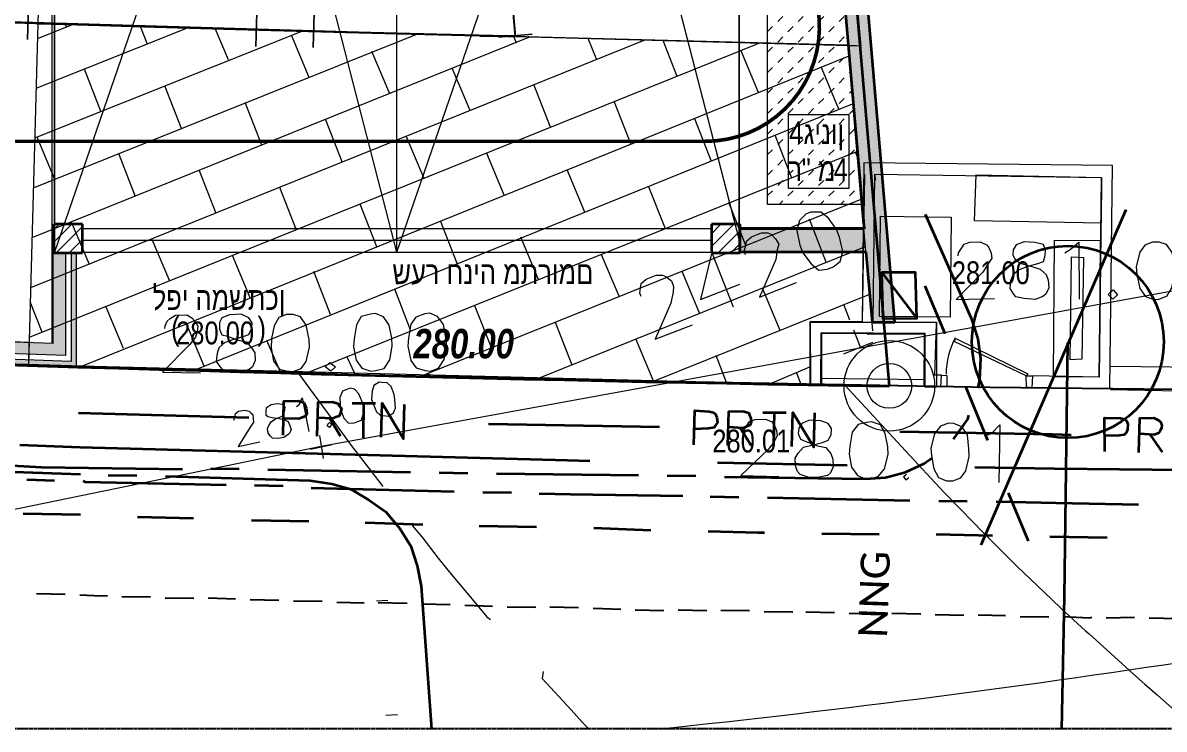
# Model space of a CAD drawing. Header units: centimetres. Extents: x 14435 to 32127, y -4289 to 2500.
# Drawn here: x 27175 to 28175, y -2230 to -1611 of the extents above; entities that cross this region are included whole.
import ezdxf
from ezdxf.lldxf.tags import DXFTag

# ---------------------------------------------------------------- set-up
doc = ezdxf.new("R2010")
doc.units = ezdxf.units.CM
for name, pattern in [('Dash', [0.635, 0.3175, -0.3175]), ('Dash 1_5mm', [0.3, 0.15, -0.15]), ('Dash Tiny', [0.12, 0.06, -0.06]), ('Hidden', [0.714375, 0.47625, -0.238125])]:
    doc.linetypes.add(name, pattern=pattern)
for name, color, linetype, lineweight in [('A-DETL', 7, 'Continuous', 5), ('A-FLOR', 7, 'Continuous', 13), ('A-FLOR-HRAL', 7, 'Continuous', 5), ('A-FLOR-PATT', 7, 'Continuous', 13), ('A-GLAZ-CWMG', 7, 'Continuous', 5), ('A-WALL', 7, 'Continuous', 13), ('A-WALL-PATT', 7, 'Continuous', 35), ('G-ANNO-DIMS', 7, 'Continuous', 5), ('G-ANNO-TEXT', 7, 'Continuous', 5), ('PDF_0', 7, 'Continuous', 5), ('S-COLS', 7, 'Continuous', 13), ('S-STRS', 7, 'Continuous', 13)]:
    doc.layers.add(name, color=color, linetype=linetype, lineweight=lineweight)
doc.layers.add('cold water', color=150, linetype='Continuous')
for name, color, linetype, lineweight, true_color in [('PDF_0-BOUNDARY-BUILDING', 240, 'Continuous', 5, 0xff003f), ('PDF_0-Buildline', 4, 'Continuous', 5, 0x00ffff), ('PDF_0-GDR', 3, 'Continuous', 5, 0x00ff00), ('PDF_0-Piler', 8, 'Continuous', 5, 0x808080), ('PDF_02_Interior', 3, 'Continuous', 5, 0x00ff00), ('PDF__THUM_SHIVUK', 30, 'Continuous', 5, 0xff7f00), ('PDF_bez', 4, 'Continuous', 5, 0x00ffff), ('PDF_BEZR', 4, 'Continuous', 5, 0x00ffff), ('PDF_C1610_0', 251, 'Continuous', 5, 0x656565), ('PDF_C1660_0_1', 3, 'Continuous', 5, 0x00ff00), ('PDF_CELLCOM_SIVIM_PIPE', 214, 'Continuous', 5, 0xa500a5), ('PDF_HW-CONT-100', 14, 'Continuous', 5, 0xa50000), ('PDF_HW-CONT-20', 14, 'Continuous', 5, 0xa50000), ('PDF_HW-CURB-BRDR', 110, 'Continuous', 5, 0x00ff7f), ('PDF_HW-WALK-250', 8, 'Continuous', 5, 0x808080), ('PDF_L-00-ktse migrash', 1, 'Continuous', 5, 0xff0000), ('PDF_M1502', 251, 'Continuous', 5, 0x656565), ('PDF_M1509', 251, 'Continuous', 5, 0x656565), ('PDF_PARTNER_L', 20, 'Continuous', 5, 0xff3f00), ('PDF_Road Elevations', 1, 'Continuous', 5, 0xff0000), ('PDF_Text', 20, 'Continuous', 5, 0xff3f00), ('PDF_TLKL', 100, 'Continuous', 5, 0x00ff3f), ('PDF_UT-W', 5, 'Continuous', 5, 0x0000ff), ('מפת מדידה_dwg', 8, 'Continuous', 5, 0x767676)]:
    doc.layers.add(name, color=color, linetype=linetype, lineweight=lineweight, true_color=true_color)
doc.styles.add('Arial_10', font='arial.ttf', dxfattribs={"width": 0.8, "height": 20})
doc.styles.add('Arial_B_I', font='arialbi.ttf', dxfattribs={"width": 0.8, "height": 25.793651})
doc.styles.add('Calibri_2', font='calibri.ttf', dxfattribs={"height": 25.396347})
tags = doc.linetypes.add('WATER', pattern='A,7.5,-1.155096,["Water",Standard,S=1.5,R=0,X=0,Y=-0.35773],-8.414339,7.5', length=24.569435).pattern_tags.tags
tags[6] = DXFTag(74, 10)

# ---------------------------------------------------------------- blocks, each defined once
blk = doc.blocks.new('עמוד מרובע - 25_25-1109778-קרקע פיתוח')
at = {"layer": 'S-COLS', "lineweight": 5, "true_color": 0x008040}
h = blk.add_hatch(dxfattribs=at)
h.set_pattern_fill('FP_42', color=116, style=0, pattern_type=2)
h.set_pattern_definition([(45, (-729.764, 3336.401), (-5.613014, 5.613014), [])])
h.paths.add_polyline_path([(-12, -12.5), (12.5, -12.5), (12.5, 12.5), (-12.5, 12.5), (-12.5, -12.5)], flags=0)
at = {"layer": 'S-COLS', "lineweight": 35}
for p, q in [((12.5, 12.5), (-12.5, 12.5)), ((-12.5, 12.5), (-12.5, -12.5)), ((12.5, -12.5), (12.5, 12.5)), ((-12.5, -12.5), (12.5, -12.5))]:
    blk.add_line(p, q, dxfattribs=at)
blk = doc.blocks.new('Rectangular Mullion - פרופיל מרובע 10_5-1081698-קרקע פיתוח')
at = {"layer": 'A-GLAZ-CWMG', "lineweight": 13}
for p, q in [((1293.6, -3328), (742.3, -3328)), ((742.3, -3338), (1293.6, -3338))]:
    blk.add_line(p, q, dxfattribs=at)
blk = doc.blocks.new('Top Rail Type - Top Rail_Internal_-1014483-קרקע פיתוח')
at = {"layer": 'A-FLOR-HRAL'}
for p, q in [((727.3, -3348.9), (727.3, -3438.8)), ((732.3, -3348.9), (732.3, -3444)), ((612.2, -3440), (612.4, -3435)), ((732.3, -3444), (612.2, -3440)), ((727.3, -3438.8), (612.4, -3435))]:
    blk.add_line(p, q, dxfattribs=at)
blk = doc.blocks.new('עמוד מרובע - 25_25-V168-קרקע פיתוח')
at = {"layer": 'S-COLS', "lineweight": 5, "true_color": 0x008040}
h = blk.add_hatch(dxfattribs=at)
h.set_pattern_fill('FP_47', color=116, style=0, pattern_type=2)
h.set_pattern_definition([(45, (-1306.057, 3336.401), (-5.613014, 5.613014), [])])
h.paths.add_polyline_path([(11.7, -12.5), (12.5, -12.5), (12.5, 12.5), (-12.5, 12.5), (-12.5, -12.5)], flags=0)
at = {"layer": 'S-COLS', "lineweight": 35}
for p, q in [((12.5, 12.5), (-12.5, 12.5)), ((-12.5, 12.5), (-12.5, -12.5)), ((12.5, -12.5), (12.5, 12.5)), ((-12.5, -12.5), (12.5, -12.5))]:
    blk.add_line(p, q, dxfattribs=at)
blk = doc.blocks.new('מפת מדידה_dwg-896485-קרקע פיתוח')
at = {"layer": 'PDF_0', "color": 253, "lineweight": 13, "true_color": 0xaaaaaa}
blk.add_line((32288.8, 22893.8), (32290.9, 22899.1), dxfattribs=at)
at = {"layer": 'PDF_0', "color": 253, "lineweight": 13, "true_color": 0xaaaaaa, "flags": 128}
blk.add_lwpolyline([(32518.4, 22811.3), (32584, 22973.2)], close=True, dxfattribs=at)
at = {"layer": 'PDF_0-BOUNDARY-BUILDING', "color": 231, "true_color": 0xffaabf, "flags": 128}
for points in [[(31762.9, 23455.7), (31751.3, 23428.2)], [(31947, 23377.4), (31935.4, 23349.9)], [(31993.6, 23358.3), (31981.9, 23330.8)], [(32136.4, 23280), (32165, 23271.6)]]:
    blk.add_lwpolyline(points, close=True, dxfattribs=at)
at = {"layer": 'PDF_0-Buildline', "color": 131, "lineweight": 13, "true_color": 0xaaffff, "flags": 128}
blk.add_lwpolyline([(31974.5, 23936.1), (32580.9, 23680), (32429.5, 23157.3), (31765, 23437.7)], close=True, dxfattribs=at)
at = {"layer": 'PDF_0-GDR', "color": 81, "lineweight": 13, "true_color": 0xaaffaa, "flags": 128}
for points in [[(32374.5, 23011.3), (32997.8, 25122.3), (32147, 25373.1), (31040.2, 25882), (30300.5, 23866.2)], [(33944.9, 24842), (33016.8, 25115.9), (32408.4, 23055.7)], [(30458.2, 23689.5), (30744.9, 23559.4), (31228.5, 23343.5), (31648.6, 23162.6), (31656, 23180.6), (31237, 23362.6), (30753.4, 23577.4), (30466.7, 23707.5)], [(32531.1, 22816.6), (32727.9, 22737.2), (32882.4, 22674.8), (32957.6, 22648.3), (33032.7, 22625), (33075, 22614.6)], [(32523.7, 22797.5), (32621.1, 22757.3), (32720.5, 22718.1), (32875, 22656.8), (32951.2, 22629.3), (33027.4, 22604.9), (33067.4, 22595.2)]]:
    blk.add_lwpolyline(points, dxfattribs=at)
at = {"layer": 'PDF_0-Piler', "color": 254, "lineweight": 13, "true_color": 0xd4d4d4}
for p, q in [((32290.9, 22899.1), (32374.5, 22865.2)), ((32288.8, 22893.8), (32372.4, 22859.9))]:
    blk.add_line(p, q, dxfattribs=at)
at = {"layer": 'PDF_0-Piler', "color": 254, "lineweight": 13, "true_color": 0xd4d4d4, "flags": 128}
for points in [[(32466.6, 22978.4), (32482.4, 23015.5), (32584, 22973.2), (32569.2, 22936.1)], [(32448.6, 22989), (32415.8, 22907.6), (32358.6, 22930.8), (32391.4, 23012.3)], [(32525.8, 22937.2), (32562.9, 22922.4), (32518.4, 22811.3), (32481.4, 22826.1)], [(32543.8, 22913.9), (32510, 22831.4), (32500.4, 22834.5), (32534.3, 22918.1)], [(32411.5, 22886.4), (32413.7, 22888.5), (32461.3, 22836.7), (32459.2, 22835.6)], [(32390.4, 22863.1), (32394.6, 22861), (32391.4, 22852.5), (32386.2, 22853.6)], [(32459.2, 22835.6), (32464.5, 22833.5), (32460.2, 22824), (32456, 22826.1)]]:
    blk.add_lwpolyline(points, close=True, dxfattribs=at)
at = {"layer": 'PDF_0-Piler', "color": 254, "lineweight": 13, "true_color": 0xd4d4d4}
blk.add_arc((32459.7, 22836.1), 70.4, 130.935, 157.9064, dxfattribs=at)
at = {"layer": 'PDF_02_Interior', "color": 81, "lineweight": 13, "true_color": 0xaaffaa}
for p, q in [((32391.4, 23051.5), (32342.8, 22931.9)), ((32280.3, 22897), (32300.4, 22948.8))]:
    blk.add_line(p, q, dxfattribs=at)
at = {"layer": 'PDF_02_Interior', "color": 81, "lineweight": 13, "true_color": 0xaaffaa, "flags": 128}
blk.add_lwpolyline([(32460.2, 22824), (32523.7, 22798.6), (32596.7, 22979.5), (32394.6, 23061), (32342.8, 22931.9), (32300.4, 22948.8), (32280.3, 22897), (32288.8, 22893.8), (32305.7, 22936.1), (32348.1, 22919.2), (32389.3, 22902.3), (32372.4, 22859.9), (32386.2, 22853.6), (32390.4, 22863.1), (32385.1, 22865.2), (32398.9, 22898), (32403.1, 22907.6), (32351.2, 22927.7), (32399.9, 23048.3), (32584, 22973.2), (32518.4, 22811.3), (32464.5, 22833.5)], close=True, dxfattribs=at)
for points in [[(32398.9, 23043), (32399.9, 23048.3), (32584, 22973.2), (32518.4, 22811.3)], [(32348.1, 22919.2), (32305.7, 22936.1), (32288.8, 22893.8), (32280.3, 22897), (32288.8, 22893.8)], [(32386.2, 22853.6), (32390.4, 22863.1), (32385.1, 22865.2), (32398.9, 22898), (32403.1, 22907.6), (32351.2, 22927.7)], [(32342.8, 22920.2), (32389.3, 22902.3), (32372.4, 22859.9), (32386.2, 22853.6), (32372.4, 22859.9), (32386.2, 22853.6), (32372.4, 22859.9)]]:
    blk.add_lwpolyline(points, dxfattribs=at)
at = {"layer": 'PDF__THUM_SHIVUK', "color": 41, "true_color": 0xffd4aa, "flags": 128}
blk.add_lwpolyline([(31033.8, 25895.3), (32150.7, 25382.1), (33009.9, 25128.6), (32343.8, 22871), (31923.7, 23045.6), (31504.7, 23223.9), (31087.8, 23405.9), (30672.5, 23591.7), (30259.3, 23781.6)], dxfattribs=at)
at = {"layer": 'PDF_bez', "color": 131, "lineweight": 35, "true_color": 0xaaffff, "flags": 128}
blk.add_lwpolyline([(32388.3, 22917.1), (32360.8, 22927.7), (32374.5, 22965.8), (32388.3, 22917.1), (32402, 22955.2), (32374.5, 22965.8)], dxfattribs=at)
at = {"layer": 'PDF_BEZR', "color": 131, "lineweight": 35, "true_color": 0xaaffff}
for p, q in [((31596.8, 23043), (31643.3, 23023.9)), ((31688.8, 23003.8), (31734.3, 22984.8)), ((31780.9, 22964.7), (31827.4, 22945.6)), ((32405.2, 22941.4), (32406.3, 22895.9)), ((31872.9, 22926.6), (31919.5, 22906.5)), ((31965, 22887.4), (32011.6, 22868.4)), ((32058.1, 22849.4), (32103.6, 22829.2)), ((32406.3, 22846.2), (32407.3, 22795.4)), ((32242.2, 22772.1), (32288.8, 22753.1)), ((32407.3, 22745.7), (32408.4, 22700.2)), ((32335.4, 22735.1), (32380.9, 22716)), ((32427.4, 22697), (32474, 22677.9))]:
    blk.add_line(p, q, dxfattribs=at)
at = {"layer": 'PDF_BEZR', "color": 131, "true_color": 0xaaffff}
for p, q in [((31866.6, 22855.7), (31857.1, 22858.9)), ((31838, 22759.4), (31828.5, 22762.6))]:
    blk.add_line(p, q, dxfattribs=at)
at = {"layer": 'PDF_BEZR', "color": 131, "lineweight": 35, "true_color": 0xaaffff, "flags": 128}
blk.add_lwpolyline([(32150.2, 22810.2), (32190.4, 22793.3), (32195.7, 22791.2)], dxfattribs=at)
at = {"layer": 'PDF_C1610_0', "color": 9, "lineweight": 13, "true_color": 0xcbcbcb, "flags": 128}
for points in [[(32170.3, 23022.9), (32170.3, 23026.1), (32172.4, 23030.3), (32174.5, 23033.5), (32179.8, 23035.6), (32189.3, 23035.6), (32194.6, 23033.5), (32196.7, 23031.4), (32199.9, 23026.1), (32199.9, 23020.8), (32197.8, 23016.5), (32192.5, 23008.1), (32168.2, 22983.7), (32203.1, 22983.7)], [(32242.2, 22984.8), (32242.2, 23036.6), (32217.9, 23001.7), (32254.9, 23001.7)], [(32268.7, 23023.9), (32268.7, 23027.1), (32271.9, 23031.4), (32274, 23034.5), (32279.3, 23036.6), (32288.8, 23036.6), (32294.1, 23034.5), (32296.2, 23032.4), (32298.3, 23027.1), (32299.4, 23021.8), (32296.2, 23017.6), (32292, 23010.2), (32266.6, 22984.8), (32301.5, 22984.8)]]:
    blk.add_lwpolyline(points, dxfattribs=at)
blk.add_lwpolyline([(32331.1, 23037.7), (32323.7, 23034.5), (32318.4, 23027.1), (32316.3, 23014.4), (32316.3, 23007), (32319.5, 22995.4), (32323.7, 22988), (32331.1, 22985.9), (32336.4, 22985.9), (32343.8, 22988), (32349.1, 22995.4), (32351.2, 23008.1), (32351.2, 23015.5), (32348.1, 23027.1), (32343.8, 23034.5), (32335.4, 23037.7)], close=True, dxfattribs=at)
at = {"layer": 'PDF_C1610_0', "color": 9, "lineweight": 13, "true_color": 0xcbcbcb}
for radius in [39.7, 19.6]:
    blk.add_circle((32344.4, 22871), radius, dxfattribs=at)
at = {"layer": 'PDF_C1660_0_1', "color": 81, "lineweight": 13, "true_color": 0xaaffaa}
blk.add_line((33010.5, 25128.6), (32343.8, 22870.5), dxfattribs=at)
at = {"layer": 'PDF_C1660_0_1', "color": 9, "lineweight": 13, "true_color": 0xe1aab7, "flags": 128}
blk.add_lwpolyline([(31975.1, 24912.8), (32581.2, 24734.1), (32150.4, 23274.8), (31652, 23486.8), (31211.2, 23679.3), (30771.4, 23876), (30636.1, 23938.1), (31134.7, 25299.1), (31975.1, 24912.8)], dxfattribs=at)
at = {"layer": 'PDF_C1660_0_1', "color": 81, "lineweight": 13, "true_color": 0xaaffaa, "flags": 128}
blk.add_lwpolyline([(29472.3, 24155.4), (29769.3, 24011.2), (30207.4, 23804.9), (30647.6, 23602.8), (31089.9, 23404.9), (31533.3, 23211.2), (31978.8, 23021.8), (32426.4, 22837.7), (32875, 22656.8), (32949.1, 22629.3), (33024.2, 22606), (33067.4, 22595.2)], dxfattribs=at)
at = {"layer": 'PDF_C1660_0_1', "color": 81, "lineweight": 13, "true_color": 0xaaffaa}
blk.add_arc((34697.5, 32312.8), 10005.7, 254.62372, 260.29521, dxfattribs=at)
at = {"layer": 'PDF_CELLCOM_SIVIM_PIPE', "color": 254, "lineweight": 35, "true_color": 0xe1aae1}
blk.add_line((32179.8, 22863.1), (32284.6, 22819.7), dxfattribs=at)
at = {"layer": 'PDF_CELLCOM_SIVIM_PIPE', "color": 254, "lineweight": 35, "true_color": 0xe1aae1, "flags": 128}
for points in [[(31615.8, 23100.1), (31664.5, 23079), (32058.1, 22912.8), (32076.1, 22905.4)], [(32388.3, 22777.4), (32452.8, 22750.9), (32849.6, 22591.2), (32694.1, 22653.6)]]:
    blk.add_lwpolyline(points, dxfattribs=at)
at = {"layer": 'PDF_HW-CONT-100', "color": 9, "true_color": 0xe1aaaa, "flags": 128}
blk.add_lwpolyline([(32308.4, 22885.3), (32320, 22856.2), (32336.9, 22812.8), (32354.9, 22766.8), (32369.8, 22731.9), (32373.5, 22723.4), (32379.3, 22709.7), (32390.9, 22683.2), (32408.9, 22645.1), (32413.7, 22634.5), (32426.4, 22608.6), (32428.5, 22604.9), (32438, 22585.9), (32451.8, 22558.4), (32458.1, 22546.2), (32464.5, 22533.5), (32477.7, 22508.1), (32484.6, 22495.4), (32485.9, 22492.9)], dxfattribs=at)
at = {"layer": 'PDF_HW-CONT-20', "color": 9, "true_color": 0xe1aaaa, "flags": 128}
for points in [[(31866.1, 23069.5), (31870.3, 23053.6), (31878.8, 23021.8), (31886.2, 22993.8), (31894.1, 22966.8), (31898.9, 22950.4)], [(31910.5, 22909.1), (31914.7, 22897), (31921.1, 22874.2), (31925.3, 22861.5), (31938, 22823.4), (31942.3, 22810.7), (31944.4, 22807.6)], [(31970.8, 22748.3), (31967.7, 22743), (31981.4, 22708.1), (31986.7, 22694.3), (31990, 22686.6)]]:
    blk.add_lwpolyline(points, dxfattribs=at)
at = {"layer": 'PDF_HW-CURB-BRDR', "color": 121, "lineweight": 25, "true_color": 0xaaffd4}
for p, q in [((31605.2, 22963.6), (31582, 22973.2)), ((31674, 22934), (31650.7, 22943.5)), ((31708.9, 22919.2), (31685.7, 22928.7)), ((31742.8, 22905.4), (31720.6, 22915)), ((31777.7, 22890.6), (31754.4, 22900.1)), ((31812.6, 22875.8), (31789.4, 22885.3)), ((31846.5, 22861), (31824.3, 22870.5)), ((31881.4, 22847.2), (31858.1, 22856.8)), ((31916.3, 22832.4), (31893.1, 22841.9)), ((31950.2, 22817.6), (31928, 22827.1)), ((31985.1, 22802.8), (31961.8, 22812.3)), ((32020, 22789), (31996.8, 22798.6)), ((32053.9, 22774.2), (32031.7, 22783.7)), ((32088.8, 22759.4), (32065.5, 22768.9)), ((32123.7, 22745.7), (32100.5, 22755.2)), ((32158.6, 22731.9), (32135.4, 22741.4)), ((32193.6, 22717.1), (32170.3, 22726.6)), ((32227.4, 22703.3), (32204.1, 22712.9)), ((32262.3, 22688.5), (32239.1, 22698)), ((32297.3, 22674.8), (32274, 22684.3)), ((32332.2, 22659.9), (32308.9, 22669.5)), ((32366, 22646.2), (32343.8, 22655.7)), ((32401, 22631.4), (32377.7, 22640.9)), ((32470.8, 22603.9), (32447.5, 22612.3)), ((32505.7, 22589), (32482.4, 22598.6))]:
    blk.add_line(p, q, dxfattribs=at)
at = {"layer": 'PDF_HW-CURB-BRDR', "color": 121, "lineweight": 25, "true_color": 0xaaffd4, "flags": 128}
for points in [[(29472.3, 24155.4), (29769.3, 24011.2), (30207.4, 23804.9), (30647.6, 23602.8), (31089.9, 23404.9), (31533.3, 23211.2), (31978.8, 23021.8), (32426.4, 22837.7), (32875, 22656.8), (32949.1, 22629.3), (33024.2, 22606), (33067.4, 22595.2)], [(31639.1, 22948.8), (31628.5, 22953.1), (31616.9, 22958.3)], [(32435.9, 22617.6), (32433.8, 22617.6), (32412.6, 22627.1)]]:
    blk.add_lwpolyline(points, dxfattribs=at)
at = {"layer": 'PDF_HW-WALK-250', "color": 254, "lineweight": 13, "true_color": 0xd4d4d4}
for p, q in [((31759.7, 23426.1), (31793.6, 23426.1)), ((31787.2, 23426.1), (31787.2, 23428.2)), ((31847.6, 23386.9), (31847.6, 23402.8)), ((31742.8, 23385.8), (31885.6, 23386.9)), ((31788.3, 23345.6), (31788.3, 23385.8)), ((31908.9, 23347.7), (31907.9, 23377.4)), ((31725.9, 23345.6), (31978.8, 23347.7)), ((31729, 23305.4), (31728, 23345.6)), ((31848.6, 23306.5), (31848.6, 23346.7)), ((31969.2, 23307.5), (31968.2, 23347.7)), ((31708.9, 23305.4), (32070.8, 23308.6)), ((31789.4, 23266.3), (31789.4, 23305.4)), ((31908.9, 23267.3), (31908.9, 23307.5)), ((32029.6, 23268.4), (32028.5, 23308.6)), ((32149.1, 23269.4), (32149.1, 23275.8)), ((31692, 23265.2), (32162.9, 23270.5)), ((31849.7, 23226.1), (31849.7, 23266.3)), ((31969.2, 23228.2), (31969.2, 23268.4)), ((32089.9, 23229.2), (32088.8, 23269.4)), ((31730.1, 23225), (31729, 23265.2)), ((32209.4, 23230.3), (32209.4, 23250.4)), ((31675.1, 23225), (32256, 23231.3)), ((31790.4, 23185.8), (31789.4, 23226.1)), ((31910, 23186.9), (31910, 23227.1)), ((32030.6, 23189), (32029.6, 23228.2)), ((32150.2, 23190.1), (32150.2, 23230.3)), ((32269.8, 23191.1), (32269.8, 23225)), ((31669.8, 23184.8), (31669.8, 23213.4)), ((31658.1, 23184.8), (32348.1, 23192.2)), ((31850.7, 23146.7), (31849.7, 23186.9)), ((31970.3, 23147.8), (31970.3, 23188)), ((32090.9, 23148.8), (32089.9, 23189)), ((32210.5, 23150.9), (32210.5, 23190.1)), ((32331.1, 23152), (32330.1, 23192.2)), ((31731.2, 23145.6), (31730.1, 23184.8)), ((31689.9, 23144.6), (32416.8, 23153)), ((31791.5, 23105.4), (31790.4, 23145.6)), ((31911, 23107.5), (31911, 23147.8)), ((32030.6, 23108.6), (32030.6, 23148.8)), ((32151.2, 23109.7), (32150.2, 23149.9)), ((32270.8, 23110.7), (32270.8, 23150.9)), ((32391.4, 23112.8), (32390.4, 23153)), ((31783, 23105.4), (32404.1, 23112.8)), ((31851.8, 23076.9), (31850.7, 23106.5)), ((31971.4, 23068.4), (31971.4, 23107.5)), ((32092, 23069.5), (32090.9, 23109.7)), ((32211.6, 23070.5), (32211.6, 23110.7)), ((32331.1, 23071.6), (32331.1, 23111.8)), ((31876.1, 23067.3), (32392.5, 23072.6)), ((31912.1, 23051.5), (31911, 23067.3)), ((32031.7, 23028.2), (32031.7, 23068.4)), ((32152.3, 23030.3), (32151.2, 23069.5)), ((32271.9, 23031.4), (32271.9, 23071.6)), ((32391.4, 23068.4), (32391.4, 23072.6)), ((31968.2, 23028.2), (32380.9, 23032.4)), ((31972.4, 23026.1), (31972.4, 23028.2)), ((32092, 22989), (32092, 23029.2)), ((32212.6, 22990.1), (32211.6, 23030.3)), ((32332.2, 22992.2), (32332.2, 23032.4)), ((32061.3, 22989), (32369.2, 22992.2)), ((32153.4, 22950.9), (32152.3, 22990.1)), ((32272.9, 22950.9), (32271.9, 22991.1)), ((32154.4, 22949.9), (32357.6, 22952)), ((32212.6, 22925.5), (32212.6, 22950.9)), ((32333.2, 22937.2), (32333.2, 22952)), ((32333.2, 22911.8), (32333.2, 22927.7)), ((32247.5, 22910.7), (32285.6, 22911.8)), ((32272.9, 22900.1), (32272.9, 22910.7)), ((32317.4, 22911.8), (32344.9, 22911.8))]:
    blk.add_line(p, q, dxfattribs=at)
at = {"layer": 'PDF_HW-WALK-250', "color": 254, "lineweight": 13, "true_color": 0xd4d4d4, "flags": 128}
blk.add_lwpolyline([(32280.3, 22897), (31648.6, 23162.6), (31765, 23437.7), (32419, 23162.6), (32348.1, 22921.3)], dxfattribs=at)
at = {"layer": 'PDF_L-00-ktse migrash', "color": 21, "lineweight": 13, "true_color": 0xffaaaa, "flags": 128}
for points in [[(31771.4, 23148.8), (31772.4, 23150.9), (31775.6, 23154.1), (31778.8, 23155.2), (31784.1, 23156.2), (31793.6, 23153), (31796.8, 23148.8), (31797.8, 23145.6), (31798.9, 23140.3), (31796.8, 23136.1), (31793.6, 23131.9), (31786.2, 23127.6), (31755.5, 23113.9), (31786.2, 23101.2)], [(32442.2, 22955.2), (32443.3, 22957.3), (32447.5, 22960.5), (32450.7, 22962.6), (32456, 22962.6), (32464.5, 22959.4), (32468.7, 22955.2), (32469.7, 22952), (32469.7, 22946.7), (32468.7, 22942.5), (32464.5, 22939.3), (32457.1, 22934), (32426.4, 22920.2), (32458.1, 22908.6)], [(32530.1, 22923.4), (32535.4, 22924.5), (32544.9, 22927.7), (32526.9, 22881.1)]]:
    blk.add_lwpolyline(points, dxfattribs=at)
for points in [[(31828.5, 23139.3), (31821.1, 23139.3), (31817.9, 23136.1), (31815.8, 23130.8), (31815.8, 23125.5), (31820, 23122.4), (31827.4, 23116), (31833.8, 23111.8), (31835.9, 23105.4), (31837, 23100.1), (31834.9, 23093.8), (31830.6, 23089.6), (31827.4, 23088.5), (31820, 23088.5), (31810.5, 23092.7), (31805.2, 23097), (31804.2, 23100.1), (31803.1, 23105.4), (31806.3, 23111.8), (31809.5, 23116), (31815.8, 23118.1), (31823.2, 23118.1), (31832.7, 23117.1), (31838, 23117.1), (31842.3, 23121.3), (31844.4, 23125.5), (31843.3, 23130.8), (31838, 23136.1)], [(31875.1, 23121.3), (31867.7, 23121.3), (31861.3, 23116), (31855, 23106.5), (31851.8, 23099.1), (31849.7, 23087.4), (31851.8, 23079), (31858.1, 23074.7), (31862.4, 23072.6), (31869.8, 23072.6), (31876.1, 23076.9), (31883.5, 23087.4), (31885.6, 23093.8), (31887.8, 23106.5), (31885.6, 23115), (31880.4, 23119.2)], [(31943.8, 23094.8), (31935.4, 23095.9), (31929, 23090.6), (31922.7, 23080), (31919.5, 23073.7), (31917.4, 23062), (31919.5, 23053.6), (31925.9, 23048.3), (31930.1, 23047.2), (31937.5, 23046.2), (31944.9, 23051.5), (31951.2, 23062), (31953.4, 23068.4), (31955.5, 23080), (31953.4, 23088.5), (31948.1, 23093.8)], [(31988.3, 23077.9), (31979.8, 23077.9), (31973.5, 23073.7), (31967.1, 23063.1), (31963.9, 23056.8), (31961.8, 23044.1), (31963.9, 23036.6), (31970.3, 23031.4), (31974.5, 23029.2), (31981.9, 23029.2), (31989.3, 23034.5), (31995.7, 23044.1), (31997.8, 23051.5), (31999.9, 23063.1), (31997.8, 23071.6), (31992.5, 23076.9)], [(31889.9, 23066.3), (31895.2, 23068.4), (31898.3, 23063.1), (31893.1, 23061)], [(32500.4, 22945.6), (32493, 22945.6), (32488.8, 22942.5), (32486.7, 22938.2), (32487.7, 22932.9), (32490.9, 22928.7), (32499.4, 22922.4), (32504.7, 22918.1), (32507.8, 22911.8), (32507.8, 22906.5), (32505.7, 22900.1), (32501.5, 22895.9), (32498.3, 22894.9), (32490.9, 22894.9), (32482.4, 22899.1), (32476.1, 22903.3), (32475, 22906.5), (32474, 22911.8), (32477.2, 22918.1), (32481.4, 22922.4), (32486.7, 22924.5), (32495.1, 22924.5), (32504.7, 22923.4), (32510, 22923.4), (32513.1, 22927.7), (32515.2, 22931.9), (32515.2, 22937.2), (32508.9, 22941.4)], [(32605.2, 22904.4), (32597.8, 22904.4), (32591.4, 22900.1), (32584, 22889.6), (32581.9, 22883.2), (32579.8, 22870.5), (32581.9, 22862.1), (32587.2, 22857.8), (32591.4, 22855.7), (32599.9, 22855.7), (32606.3, 22861), (32612.6, 22870.5), (32615.8, 22877.9), (32617.9, 22889.6), (32615.8, 22898), (32610.5, 22902.3)], [(32552.3, 22875.8), (32557.6, 22877.9), (32559.7, 22872.6), (32554.4, 22870.5)]]:
    blk.add_lwpolyline(points, close=True, dxfattribs=at)
at = {"layer": 'PDF_M1502', "color": 9, "lineweight": 13, "true_color": 0xcbcbcb}
for p, q in [((31863.4, 23012.3), (31859.2, 22992.2)), ((31851.8, 23003.8), (31870.8, 23000.7))]:
    blk.add_line(p, q, dxfattribs=at)
at = {"layer": 'PDF_M1502', "color": 9, "lineweight": 13, "true_color": 0xcbcbcb, "flags": 128}
for points in [[(31798.9, 23051.5), (31798.9, 23052.5), (31801, 23055.7), (31802, 23056.8), (31805.2, 23057.8), (31810.5, 23056.8), (31813.7, 23054.6), (31814.7, 23052.5), (31815.8, 23050.4), (31814.7, 23047.2), (31813.7, 23044.1), (31809.5, 23040.9), (31793.6, 23029.2), (31812.6, 23026.1)], [(31853.9, 23043), (31857.1, 23044.1), (31861.3, 23048.3), (31856, 23018.7)]]:
    blk.add_lwpolyline(points, dxfattribs=at)
for points in [[(31833.8, 23052.5), (31828.5, 23051.5), (31827.4, 23049.3), (31826.4, 23046.2), (31827.4, 23044.1), (31830.6, 23041.9), (31835.9, 23038.8), (31839.1, 23036.6), (31842.3, 23033.5), (31842.3, 23030.3), (31842.3, 23026.1), (31840.1, 23023.9), (31838, 23022.9), (31833.8, 23021.8), (31828.5, 23022.9), (31824.3, 23025), (31823.2, 23027.1), (31822.2, 23030.3), (31823.2, 23034.5), (31825.3, 23036.6), (31828.5, 23038.8), (31832.7, 23039.8), (31839.1, 23039.8), (31841.2, 23040.9), (31843.3, 23044.1), (31844.4, 23046.2), (31843.3, 23049.3), (31839.1, 23051.5)], [(31900.5, 23040.9), (31896.2, 23040.9), (31892, 23036.6), (31889.9, 23030.3), (31888.8, 23026.1), (31888.8, 23018.7), (31890.9, 23013.4), (31895.2, 23011.3), (31898.3, 23011.3), (31902.6, 23011.3), (31905.7, 23015.5), (31908.9, 23021.8), (31908.9, 23026.1), (31908.9, 23033.5), (31906.8, 23038.8), (31903.6, 23040.9)], [(31929, 23036.6), (31923.7, 23035.6), (31920.6, 23031.4), (31917.4, 23025), (31917.4, 23020.8), (31917.4, 23013.4), (31919.5, 23009.1), (31923.7, 23007), (31925.9, 23006), (31931.1, 23007), (31934.3, 23010.2), (31936.4, 23017.6), (31937.5, 23021.8), (31937.5, 23029.2), (31935.4, 23033.5), (31931.1, 23035.6)], [(31872.9, 23017.6), (31875.1, 23019.7), (31877.2, 23017.6), (31874, 23015.5)]]:
    blk.add_lwpolyline(points, close=True, dxfattribs=at)
at = {"layer": 'PDF_M1509', "color": 9, "lineweight": 13, "true_color": 0xcbcbcb, "flags": 128}
blk.add_lwpolyline([(30810.1, 23147.4), (31023.2, 23146.7), (31861.3, 23002.8), (32835.9, 22813.4), (33132.6, 22762)], dxfattribs=at)
at = {"layer": 'PDF_PARTNER_L', "color": 31, "lineweight": 35, "true_color": 0xffbfaa}
for p, q in [((31674, 23107.5), (31811.6, 23049.3)), ((31900.5, 23028.2), (31919.5, 23020.8)), ((31877.2, 23022.9), (31880.4, 23004.9)), ((31910, 23025), (31898.3, 22996.4)), ((32242.2, 22886.4), (32230.6, 22858.9)), ((32232.7, 22889.6), (32251.8, 22882.2)), ((32209.4, 22884.3), (32212.6, 22866.3)), ((32541.7, 22747.8), (32545.9, 22729.8))]:
    blk.add_line(p, q, dxfattribs=at)
at = {"layer": 'PDF_PARTNER_L', "color": 31, "lineweight": 35, "true_color": 0xffbfaa, "flags": 128}
for points in [[(31833.8, 23023.9), (31845.4, 23051.5), (31857.1, 23047.2), (31861.3, 23044.1), (31861.3, 23041.9), (31861.3, 23038.8), (31860.2, 23034.5), (31858.1, 23032.4), (31856, 23032.4), (31851.8, 23032.4), (31839.1, 23037.7)], [(31861.3, 23012.3), (31872.9, 23039.8), (31884.6, 23035.6), (31888.8, 23032.4), (31888.8, 23030.3), (31889.9, 23027.1), (31887.8, 23023.9), (31885.6, 23021.8), (31883.5, 23021.8), (31879.3, 23021.8), (31867.7, 23027.1)], [(31913.2, 22991.1), (31924.8, 23018.7), (31931.1, 22982.7), (31942.8, 23010.2)], [(32005.2, 22967.9), (32066.6, 22942.5), (32143.8, 22910.7)], [(32166.1, 22885.3), (32177.7, 22912.8), (32189.3, 22907.6), (32192.5, 22905.4), (32193.6, 22903.3), (32193.6, 22900.1), (32192.5, 22895.9), (32189.3, 22893.8), (32188.3, 22892.7), (32183, 22893.8), (32171.3, 22898)], [(32193.6, 22873.7), (32205.2, 22901.2), (32216.8, 22897), (32221.1, 22893.8), (32221.1, 22891.7), (32221.1, 22888.5), (32220, 22885.3), (32217.9, 22883.2), (32215.8, 22883.2), (32211.6, 22883.2), (32199.9, 22888.5)], [(32245.4, 22852.5), (32257.1, 22880), (32263.4, 22845.1), (32275, 22872.6)], [(32338.5, 22830.3), (32462.3, 22779.5), (32477.2, 22773.2)], [(32499.4, 22748.8), (32510, 22776.3), (32522.7, 22771), (32525.8, 22768.9), (32526.9, 22766.8), (32526.9, 22763.6), (32524.8, 22759.4), (32522.7, 22757.3), (32520.5, 22756.2), (32516.3, 22757.3), (32504.7, 22761.5)], [(32526.9, 22737.2), (32538.5, 22764.7), (32550.2, 22760.5), (32553.3, 22757.3), (32554.4, 22755.2), (32554.4, 22752), (32553.3, 22749.9), (32551.2, 22747.8), (32549.1, 22746.7), (32544.9, 22746.7), (32533.2, 22752)]]:
    blk.add_lwpolyline(points, dxfattribs=at)
at = {"layer": 'PDF_Road Elevations', "color": 21, "lineweight": 13, "true_color": 0xffaaaa, "flags": 128}
for points in [[(32211.6, 22879), (32211.6, 22881.1), (32215.8, 22884.3), (32219, 22886.4), (32224.3, 22886.4), (32232.7, 22883.2), (32237, 22879), (32238, 22875.8), (32238, 22870.5), (32237, 22866.3), (32232.7, 22862.1), (32225.3, 22857.8), (32194.6, 22845.1), (32225.3, 22832.4)], [(32407.3, 22799.6), (32412.6, 22799.6), (32422.1, 22803.9), (32403.1, 22757.3)], [(32330.1, 22793.3), (32326.9, 22792.2), (32328, 22789), (32331.1, 22790.1)]]:
    blk.add_lwpolyline(points, dxfattribs=at)
for points in [[(32268.7, 22868.4), (32261.3, 22868.4), (32257.1, 22865.2), (32254.9, 22861), (32254.9, 22855.7), (32259.2, 22851.5), (32266.6, 22845.1), (32272.9, 22840.9), (32275, 22834.5), (32275, 22829.2), (32272.9, 22822.9), (32268.7, 22818.7), (32265.5, 22817.6), (32258.1, 22818.7), (32249.7, 22821.8), (32243.3, 22827.1), (32242.2, 22830.3), (32242.2, 22835.6), (32244.4, 22841.9), (32248.6, 22845.1), (32254.9, 22848.3), (32262.3, 22847.2), (32271.9, 22846.2), (32277.2, 22846.2), (32281.4, 22849.4), (32283.5, 22854.6), (32282.5, 22859.9), (32277.2, 22864.2)], [(32314.2, 22848.3), (32306.8, 22849.4), (32299.4, 22845.1), (32293, 22834.5), (32289.9, 22828.2), (32287.7, 22816.6), (32289.9, 22808.1), (32295.2, 22802.8), (32299.4, 22800.7), (32306.8, 22800.7), (32314.2, 22804.9), (32321.6, 22815.5), (32323.7, 22821.8), (32325.8, 22833.5), (32324.8, 22841.9), (32318.4, 22847.2)], [(32380.9, 22821.8), (32373.5, 22821.8), (32366, 22817.6), (32358.6, 22807), (32356.5, 22800.7), (32354.4, 22789), (32355.5, 22780.6), (32360.8, 22775.3), (32366, 22773.2), (32373.5, 22773.2), (32379.8, 22777.4), (32387.2, 22788), (32389.3, 22794.3), (32392.5, 22806), (32390.4, 22814.4), (32385.1, 22819.7)]]:
    blk.add_lwpolyline(points, close=True, dxfattribs=at)
at = {"layer": 'PDF_TLKL', "color": 111, "lineweight": 35, "true_color": 0xaaffbf}
for p, q in [((31540.7, 23106.5), (31656, 23056.8)), ((31610.5, 23069.5), (31632.7, 23059.9)), ((31678.2, 23047.2), (31701.5, 23037.7)), ((31787.2, 23010.2), (31764, 23019.7)), ((31925.9, 22953.1), (31810.5, 23000.7)), ((31794.6, 22992.2), (31817.9, 22982.7)), ((31840.1, 22972.1), (31955.5, 22923.4)), ((31972.4, 22934), (31949.1, 22943.5)), ((32111, 22877.9), (31995.7, 22924.5)), ((31978.8, 22913.9), (32002, 22904.4)), ((32157.6, 22858.9), (32134.3, 22868.4)), ((32162.9, 22837.7), (32186.2, 22828.2)), ((32209.4, 22818.7), (32324.8, 22771)), ((32348.1, 22761.5), (32371.3, 22752))]:
    blk.add_line(p, q, dxfattribs=at)
at = {"layer": 'PDF_TLKL', "color": 111, "lineweight": 35, "true_color": 0xaaffbf, "flags": 128}
for points in [[(31740.7, 23028.2), (31626.4, 23074.7), (31521.6, 23122.4)], [(31656, 23050.4), (31657.1, 23049.3), (31771.4, 23001.7)], [(31724.8, 23028.2), (31841.2, 22978.4), (31858.1, 22968.9), (31871.9, 22958.3), (31883.5, 22943.5), (31893.1, 22928.7), (31899.4, 22910.7), (31902.6, 22892.7), (31901.5, 22874.7), (31898.3, 22856.8), (31861.4, 22736.8)], [(32428.5, 22999.6), (32432.7, 22900.1), (32431.7, 22881.1), (32427.4, 22864.2), (32420, 22847.2), (32415.8, 22840.9)], [(32024.3, 22894.9), (32049.7, 22884.3), (32140.7, 22847.2)], [(32180.9, 22849.4), (32295.2, 22802.8), (32312.1, 22797.5), (32330.1, 22795.4), (32348.1, 22796.4), (32356.5, 22798.6)], [(32379.8, 22807), (32383, 22809.1), (32397.8, 22818.7), (32399.9, 22821.8)], [(32394.6, 22742.5), (32443.3, 22722.4), (32510, 22694.9)]]:
    blk.add_lwpolyline(points, dxfattribs=at)
at = {"layer": 'PDF_UT-W', "color": 161, "lineweight": 35, "true_color": 0xaaaaff}
blk.add_line((32593.6, 22939.3), (32368.2, 22711.8), dxfattribs=at)
at = {"layer": 'PDF_UT-W', "color": 161, "lineweight": 35, "true_color": 0xaaaaff, "flags": 128}
blk.add_lwpolyline([(32503.6, 22849.4), (32420, 22643), (32375.5, 22536.1)], dxfattribs=at)
at = {"layer": 'PDF_UT-W', "color": 161, "lineweight": 35, "true_color": 0xaaaaff}
blk.add_circle((32504.1, 22849.9), 84.1, dxfattribs=at)
at = {"layer": 'PDF_Text', "color": 84, "true_color": 0x29a500, "insert": (32238.8, 22676), "char_height": 25.4, "width": 92.929, "attachment_point": 1, "rotation": 66.5936, "line_spacing_factor": 1.158048, "style": 'Calibri_2'}
blk.add_mtext('NNG', dxfattribs=at)
blk = doc.blocks.new('pituah')
at = {"layer": 'A-FLOR-PATT', "lineweight": 5, "true_color": 0x85a877}
h = blk.add_hatch(dxfattribs=at)
h.set_pattern_fill('FP_43', color=252, style=0, pattern_type=2)
h.set_pattern_definition([(45, (59213.416, -9548.803), (-8.980256, 8.980256), [6.35, -6.35])])
h.paths.add_polyline_path([(60577.1, -12855.5), (60632.5, -12855.5), (60579.4, -12237.4), (60549.8, -12237.4), (60549.8, -12855.5)], flags=0)
at = {"layer": 'A-WALL-PATT', "lineweight": 13, "true_color": 0x636466}
for points in [[(60661.4, -12958.5), (60597, -12208.2), (60577.1, -12209.9), (60641.3, -12958.5), (60651.4, -12958.5)], [(60635.4, -12896.8), (60636, -12896.8), (60634.2, -12876.8), (60525.6, -12876.8), (60525.6, -12896.8), (60635.4, -12896.8)]]:
    blk.add_hatch(color=251, dxfattribs=at).paths.add_polyline_path(points, flags=0)
h = blk.add_hatch(color=251, dxfattribs=at)
h.paths.add_polyline_path([(59943.8, -12977.8), (59943.7, -12897.7), (59939.4, -12897.7), (59939.4, -12977.6)], flags=0)
h.paths.add_polyline_path([(59934.4, -12977.5), (59934.4, -12897.7), (59924.3, -12897.7), (59924.3, -12896.8), (59923.8, -12896.8), (59923.8, -12977.2), (59933.8, -12977.5)], flags=0)
h = blk.add_hatch(color=251, dxfattribs=at)
h.paths.add_polyline_path([(59943.8, -12997.8), (59943.8, -12977.8), (59939.4, -12977.6), (59939.4, -12992.8), (59819.3, -12988.8), (59819.1, -12993.8), (59925.6, -12997.2)], flags=0)
h.paths.add_polyline_path([(59934.4, -12987.6), (59934.4, -12977.5), (59871.8, -12975.5), (59819.8, -12973.8), (59819.4, -12983.8), (59934, -12987.6)], flags=0)
at = {"linetype": 'Dash'}
blk.add_line((61430, -13314.7), (57514, -13314.7), dxfattribs=at)
at = {"layer": 'A-DETL', "color": 176, "lineweight": 35, "true_color": 0x000080}
blk.add_line((60454.8, -10669.2), (60656.2, -13014.6), dxfattribs=at)
at = {"layer": 'A-DETL', "color": 1, "linetype": 'Hidden', "lineweight": 25, "true_color": 0xff0000}
for q in [(60198.7, -11193), (60297.8, -12708.1)]:
    blk.add_line((60328.8, -12708.1), q, dxfattribs=at)
at = {"layer": 'A-DETL', "color": 2, "linetype": 'Dash 1_5mm', "lineweight": 13, "true_color": 0xffff00}
for p, q in [((59910.6, -12697.1), (59924.4, -12156.7)), ((60631.6, -12716.6), (59910.6, -12697.1))]:
    blk.add_line(p, q, dxfattribs=at)
at = {"layer": 'A-DETL', "color": 9, "true_color": 0xc0c0c0}
for p, q in [((60224.8, -12897.2), (60224.8, -12336.8)), ((60524.8, -12897.2), (60524.8, -12356.8)), ((60095.5, -12400.7), (59924.8, -12897.2)), ((60224.8, -12897.2), (60095.9, -12396.8)), ((60224.8, -12897.2), (60396.9, -12396.8)), ((60399.1, -12398.7), (60524.8, -12886.8)), ((59924.8, -12897.2), (60524.8, -12897.2))]:
    blk.add_line(p, q, dxfattribs=at)
at = {"layer": 'A-DETL', "linetype": 'Dash Tiny'}
blk.add_line((60646.1, -12897.2), (60598, -12336.8), dxfattribs=at)
at = {"layer": 'A-DETL', "color": 1, "lineweight": 13, "true_color": 0xff0000}
for p, q in [((59924.8, -12396.8), (59924.8, -12897.2)), ((60524.8, -12897.2), (60524.8, -12396.8)), ((59924.8, -12897.2), (60524.8, -12897.2))]:
    blk.add_line(p, q, dxfattribs=at)
at = {"layer": 'A-DETL', "color": 1, "linetype": 'Hidden', "lineweight": 25, "true_color": 0xff0000}
blk.add_arc((61489, 37231.4), 49952.9, 266.77296, 268.66915, dxfattribs=at)
at = {"layer": 'A-DETL', "color": 176, "lineweight": 35, "true_color": 0x000080}
blk.add_arc((61489, 37231.4), 50252.9, 266.45638, 269.05049, dxfattribs=at)
at = {"layer": 'A-FLOR'}
for p, q in [((60549.8, -12855.5), (60549.8, -12237.4)), ((60524.8, -12421.8), (60524.8, -12872.7)), ((60632.5, -12855.5), (60549.8, -12855.5)), ((60525.6, -12875.5), (60634.2, -12875.5))]:
    blk.add_line(p, q, dxfattribs=at)
at = {"layer": 'A-FLOR', "flags": 128}
blk.add_lwpolyline([(59943.8, -12997.7), (60158.2, -13003.8), (60372.7, -13008.9), (60587.1, -13013.1)], dxfattribs=at)
at = {"layer": 'A-WALL', "lineweight": 35}
for p, q in [((60661.4, -12958.5), (60463.9, -10658.3)), ((60445.7, -10680), (60634.3, -12876.8)), ((60634.3, -12876.8), (60525.6, -12876.8)), ((60525.6, -12896.8), (60636, -12896.8)), ((60636, -12896.8), (60641.3, -12958.5)), ((60641.3, -12958.5), (60661.4, -12958.5))]:
    blk.add_line(p, q, dxfattribs=at)
at = {"layer": 'A-WALL'}
for p, q in [((59923.8, -12977.2), (59923.8, -12896.8)), ((59924.3, -12896.8), (59923.8, -12896.8)), ((59943.8, -12897.7), (59943.8, -12997.8)), ((60587.1, -13013.5), (60587.1, -12958.5)), ((60587.1, -12958.5), (60641.3, -12958.5)), ((60661.4, -12958.5), (60697.8, -12958.5)), ((60697.8, -12958.5), (60697.8, -13015.3)), ((60597.1, -12968.5), (60597.1, -13013.5)), ((60687.8, -12968.5), (60597.1, -12968.5)), ((60687.8, -13015.3), (60687.8, -12968.5)), ((60587.1, -13013.5), (60597.1, -13013.5)), ((60697.8, -13015.3), (60687.8, -13015.3))]:
    blk.add_line(p, q, dxfattribs=at)
at = {"layer": 'A-WALL', "flags": 128}
blk.add_lwpolyline([(59923.8, -12977.2), (59871.8, -12975.5), (59819.8, -12973.8)], dxfattribs=at)
at = {"layer": 'A-WALL'}
blk.add_arc((61489, 37231.4), 50252.9, 268.09579, 268.23806, dxfattribs=at)
at = {"layer": 'G-ANNO-TEXT', "flags": 128}
blk.add_lwpolyline([(60568, -12776.7), (60621, -12776.7), (60621, -12841.5), (60568, -12841.5)], close=True, dxfattribs=at)
at = {"layer": 'S-STRS', "lineweight": 5}
for p, q in [((59922.8, -12977.1), (59922.8, -12487.8)), ((59924.8, -12872.7), (59924.8, -12491.1))]:
    blk.add_line(p, q, dxfattribs=at)
at = {"layer": 'A-FLOR-HRAL'}
blk.add_blockref('Top Rail Type - Top Rail_Internal_-1014483-קרקע פיתוח', (59207.1, -9548.8), dxfattribs=at)
at = {"layer": 'A-GLAZ-CWMG'}
blk.add_blockref('Rectangular Mullion - פרופיל מרובע 10_5-1081698-קרקע פיתוח', (59207.1, -9548.8), dxfattribs=at)
at = {"layer": 'S-COLS'}
for name, p in [('עמוד מרובע - 25_25-1109778-קרקע פיתוח', (59936.8, -12885.2)), ('עמוד מרובע - 25_25-V168-קרקע פיתוח', (60513.1, -12885.2))]:
    blk.add_blockref(name, p, dxfattribs=at)
at = {"layer": 'מפת מדידה_dwg', "color": 31, "true_color": 0xffbfaa, "rotation": 21.33280097992486}
blk.add_blockref('מפת מדידה_dwg-896485-קרקע פיתוח', (38848.3, -46084.6), dxfattribs=at)
at = {"layer": 'G-ANNO-DIMS', "insert": (60239.4, -12964.4), "char_height": 25.79, "width": 99.168, "attachment_point": 1, "line_spacing_factor": 0.941778, "style": 'Arial_B_I'}
blk.add_mtext('280.00', dxfattribs=at)
at = {"layer": 'G-ANNO-TEXT', "char_height": 20, "attachment_point": 1, "style": 'Arial_10'}
for s, insert, width in [('\\fArial|b0|i0|c177|p34|;\\W.8;4', (60568.6, -12782.5), 15.392), ('גינון ', (60581.3, -12782.5), 47.46), ('\\fArial|b0|i0|c177|p34|;\\W.8;ר', (60568, -12814.9), 14.11), ('\\fArial|b0|i0|c177|p34|;\\W.8;"', (60579.7, -12814.9), 9.62), (' מ', (60587.6, -12814.9), 24.371), ('\\fArial|b0|i0|c177|p34|;\\W.8;4', (60607.7, -12814.9), 15.392), ('שער חניה מתרומם', (60221, -12905.2), 201.384)]:
    blk.add_mtext(s, dxfattribs=dict(at, insert=insert, width=width))
at = {"layer": 'G-ANNO-TEXT', "color": 1, "true_color": 0xff0000, "char_height": 20, "attachment_point": 1, "style": 'Arial_10'}
for s, insert, width in [('281.00', (60711.2, -12905.2), 84.658), ('לפי המשתכן', (60010.9, -12927.8), 132.118), ('(           )', (60027, -12953.9), 102.616), ('280.00', (60031.4, -12957.9), 84.658), ('280.01', (60501.3, -13052.6), 84.658)]:
    blk.add_mtext(s, dxfattribs=dict(at, insert=insert, width=width))

msp = doc.modelspace()

# ---------------------------------------------------------------- block references
msp.add_blockref('pituah', (-32722.2, 11084.9))

# ---------------------------------------------------------------- next in the draw order: linework, layer by layer
at = {"layer": 'cold water', "linetype": 'WATER', "lineweight": 15, "ltscale": 0.08, "const_width": 3.2}
msp.add_lwpolyline([(25852.9, -1715.2), (27773, -1715.2, 0.435947), (27872.7, -1607.8), (27772.7, -252.2)], format="xyb", dxfattribs=at)

# ---------------------------------------------------------------- next in the draw order: texts
at = {"layer": 'G-ANNO-TEXT', "insert": (27665, -1820.3), "char_height": 20, "width": 4.489, "attachment_point": 1, "style": 'Arial_10'}
msp.add_mtext('\\fArial|b0|i0|c177|p34|;\\W.8; ', dxfattribs=at)
at = {"layer": 'G-ANNO-TEXT', "color": 1, "true_color": 0xff0000, "insert": (27397.7, -1842.8), "char_height": 20, "width": 7.696, "attachment_point": 1, "style": 'Arial_10'}
msp.add_mtext('\\fArial|b0|i0|c177|p34|;\\W.8; ', dxfattribs=at)

doc.saveas('drawing.dxf')
